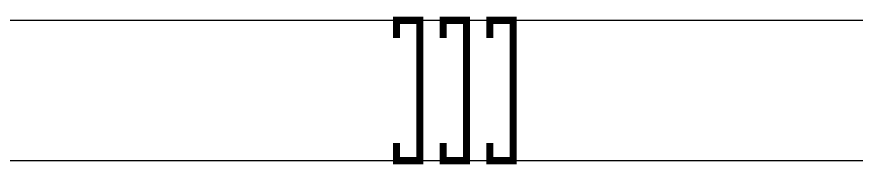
# Model space of a CAD drawing. Header units: millimetres. Extents: x -149088 to 500787, y -530175 to 1035835.
# Drawn here: x 269689 to 273285, y -302915 to -302285 of the extents above; entities that cross this region are included whole.
import ezdxf
from ezdxf.xclip import XClip

# ---------------------------------------------------------------- set-up
doc = ezdxf.new("R2010")
doc.units = ezdxf.units.MM
doc.header["$LTSCALE"] = 150
doc.header["$XCLIPFRAME"] = 0
for name, color, linetype in [('-----26 Electrical Cable Tray', 200, 'Continuous'), ('-----26 Electrical Cable Tray_건물(UPS)', 100, 'Continuous'), ('-----26 Electrical Cable Tray_건물(일반)', 20, 'Continuous')]:
    doc.layers.add(name, color=color, linetype=linetype)

# ---------------------------------------------------------------- blocks, each defined once
blk = doc.blocks.new('SSH-20260429.172412')
at = {"layer": '-----26 Electrical Cable Tray'}
blk.add_lwpolyline([(76379.8, 84380), (76379.8, 84980), (82379.8, 84980), (82379.8, 84380)], close=True, dxfattribs=at)
at = {"layer": '-----26 Electrical Cable Tray', "const_width": 30}
blk.add_lwpolyline([(78644.7, 84905), (78644.7, 84980), (78744.7, 84980), (78744.7, 84380), (78644.7, 84380), (78644.7, 84455)], dxfattribs=at)
at = {"layer": '-----26 Electrical Cable Tray_건물(UPS)'}
blk.add_lwpolyline([(76379.8, 84380), (76379.8, 84980), (82379.8, 84980), (82379.8, 84380)], close=True, dxfattribs=at)
at = {"layer": '-----26 Electrical Cable Tray_건물(UPS)', "const_width": 30}
blk.add_lwpolyline([(79044.7, 84905), (79044.7, 84980), (79144.7, 84980), (79144.7, 84380), (79044.7, 84380), (79044.7, 84455)], dxfattribs=at)
blk.add_lwpolyline([(79044.7, 84905), (79044.7, 84980), (79144.7, 84980), (79144.7, 84380), (79044.7, 84380), (79044.7, 84455)], dxfattribs=at)
at = {"layer": '-----26 Electrical Cable Tray_건물(일반)'}
blk.add_lwpolyline([(76379.8, 84380), (76379.8, 84980), (82379.8, 84980), (82379.8, 84380)], close=True, dxfattribs=at)
at = {"layer": '-----26 Electrical Cable Tray_건물(일반)', "const_width": 30}
blk.add_lwpolyline([(78844.7, 84905), (78844.7, 84980), (78944.7, 84980), (78944.7, 84380), (78844.7, 84380), (78844.7, 84455)], dxfattribs=at)
blk.add_lwpolyline([(78844.7, 84905), (78844.7, 84980), (78944.7, 84980), (78944.7, 84380), (78844.7, 84380), (78844.7, 84455)], dxfattribs=at)

msp = doc.modelspace()

# ---------------------------------------------------------------- block references
ref = msp.add_blockref('SSH-20260429.172412', (192670.2, -387280))
XClip(ref).set_block_clipping_path([(64279.7542057556, 38429.9941674445), (169279.7542057556, 112429.9941674445)])

doc.saveas('drawing.dxf')
